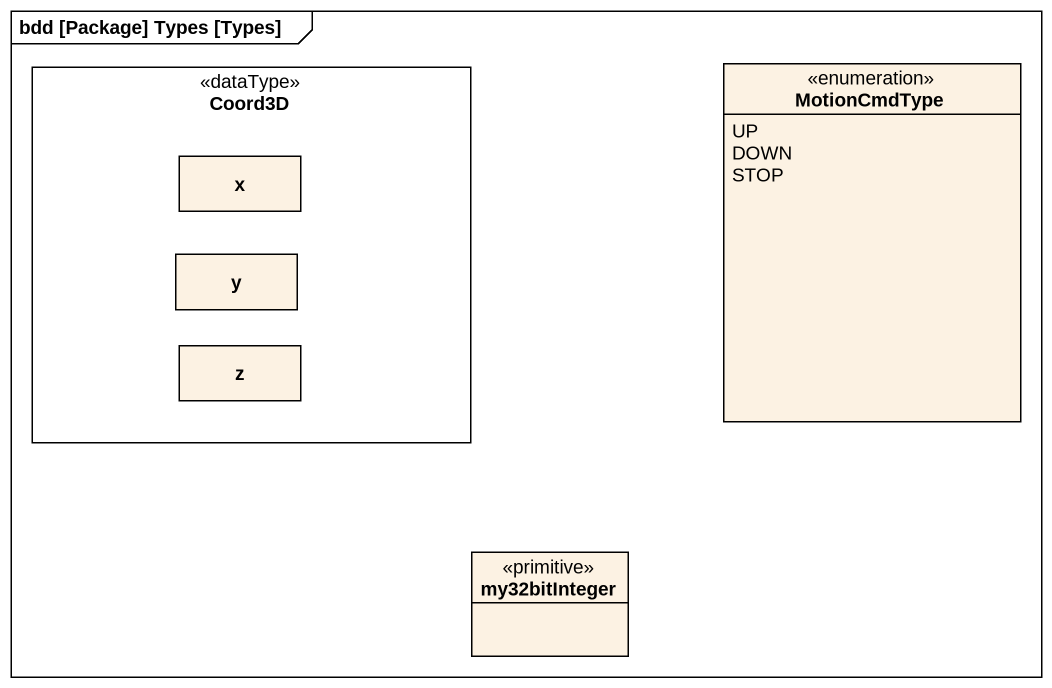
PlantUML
@startuml
mainframe bdd [Package] Types [Types]
allowmixing
hide circle
hide empty members
rectangle Coord3D <<dataType>> {
  rectangle "x" as x_
  rectangle y
  rectangle z
}
enum MotionCmdType {
  UP
  DOWN
  STOP
}
class my32bitInteger <<primitive>>
@enduml
